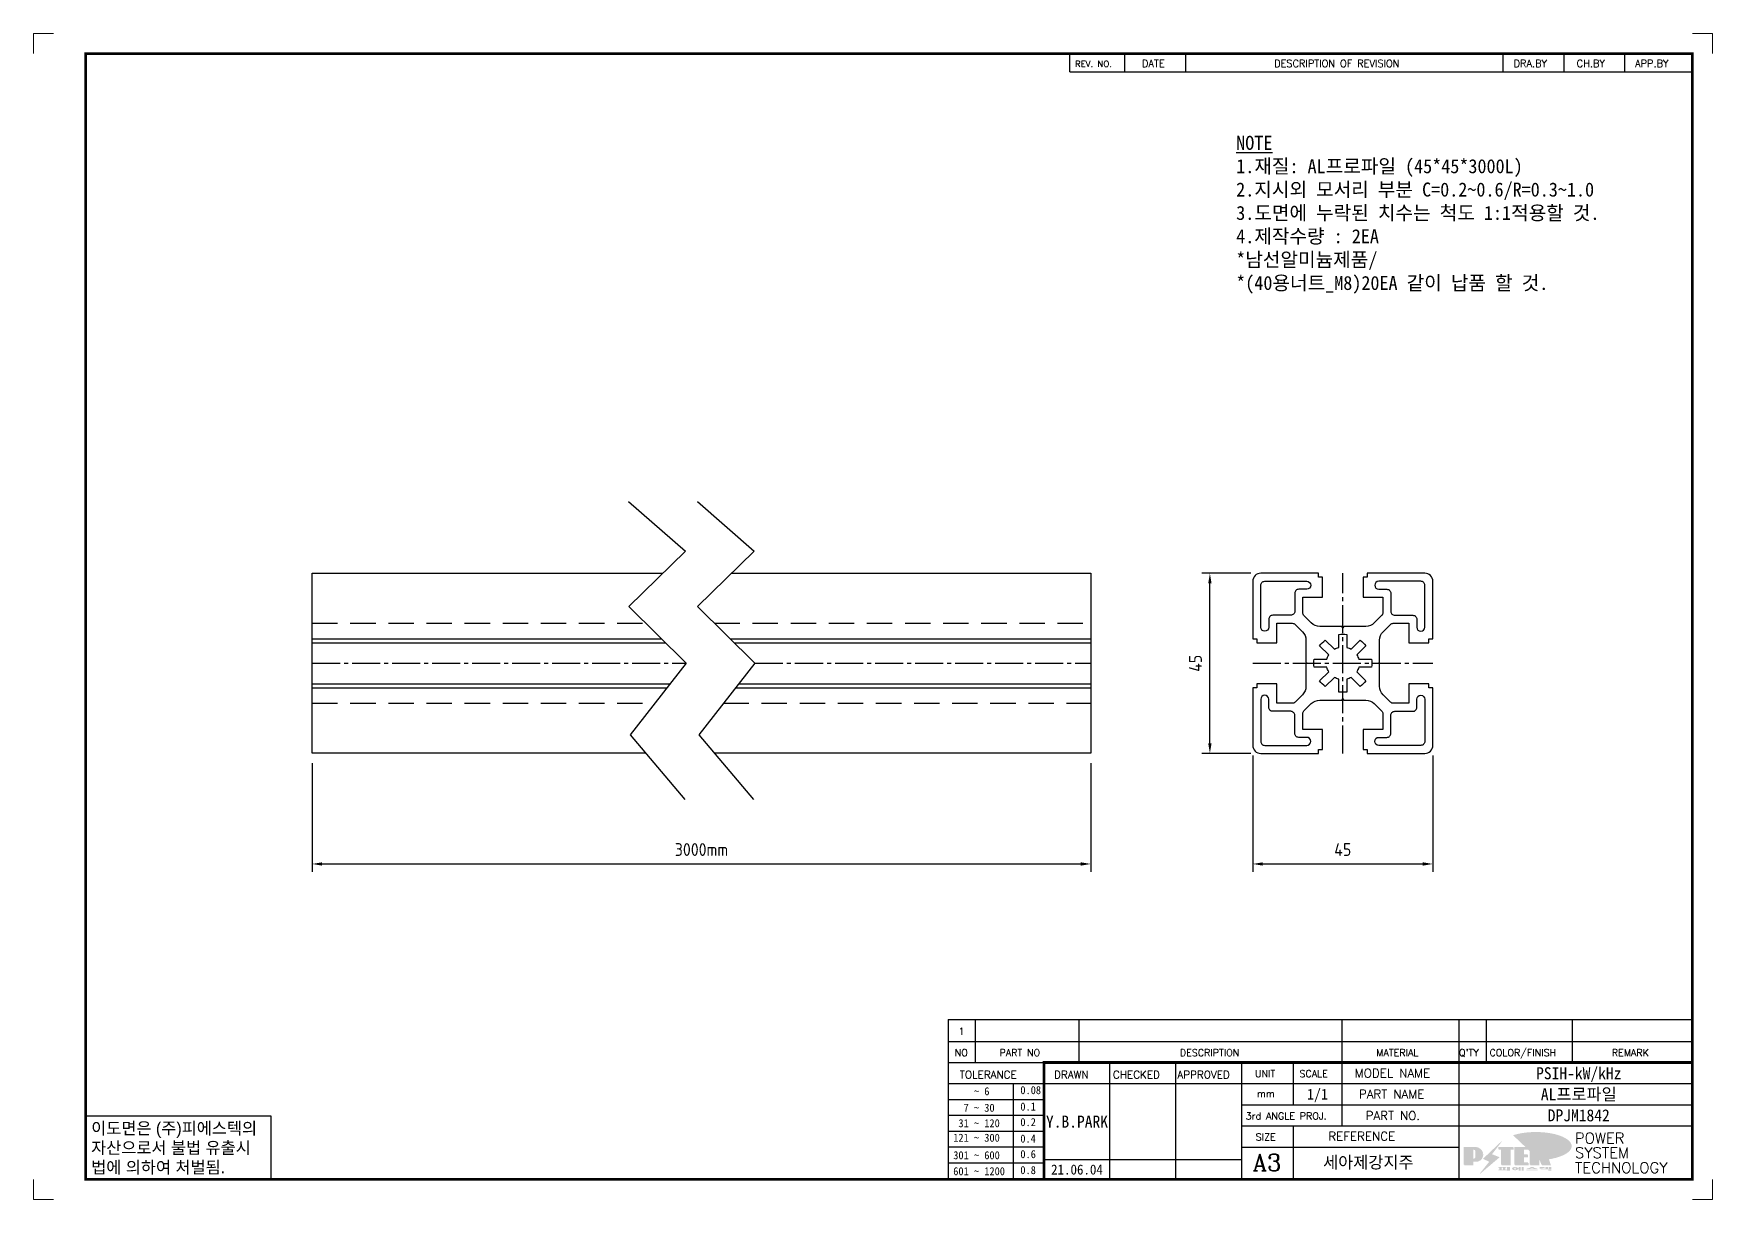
# Model space of a CAD drawing. Header units: millimetres. Extents: x 2584 to 14522, y 0 to 1456.
# Drawn here: x 14102 to 14521.5, y 0 to 291.3 of the extents above; entities that cross this region are included whole.
import ezdxf
from ezdxf.enums import TextEntityAlignment as Align

# ---------------------------------------------------------------- set-up
doc = ezdxf.new("R2010")
doc.units = ezdxf.units.MM
doc.linetypes.add('CENTER1', pattern=[10, 7, -1, 1, -1])
doc.linetypes.add('HIDDEN', pattern=[9.525, 6.35, -3.175])
doc.layers.add('FORMAT-1', color=7, linetype='Continuous')
doc.layers.add('line', color=3, linetype='Continuous')
doc.styles.add('h1', font='')
doc.styles.add('HAN', font='')
doc.styles.add('RC', font='ROMANC.SHX')
doc.styles.add('ROMANT', font='romant')
doc.styles.add('RT', font='ROMANT.SHX', dxfattribs={"oblique": 15})
doc.styles.get("Standard").update_dxf_attribs({"font": 'ISOCP.SHX', "bigfont": 'WHGTXT.SHX'})
doc.styles.get('h1').set_extended_font_data('New Gulim')
doc.styles.get('HAN').set_extended_font_data('GulimChe')
doc.dimstyles.new('PS-1', dxfattribs={"dimtxt": 3.2, "dimasz": 2.5, "dimexe": 2, "dimexo": 2.5, "dimgap": 2, "dimtad": 1, "dimtoh": 1, "dimrnd": 0.05, "dimzin": 12, "dimdsep": 46, "dimtxsty": 'Standard', "dimcen": 0, "dimclrt": 2, "dimazin": 3, "dimtfac": 1, "dimtofl": 0, "dimtmove": 0, "dimatfit": 3, "dimfxl": 0, "dimtolj": 1, "dimtzin": 0, "dimarcsym": 0})

# ---------------------------------------------------------------- blocks, each defined once
blk = doc.blocks.new('no3')
at = {"color": 180}
for p, q in [((0, 5.5), (0, 0)), ((0, 5.5), (186, 5.5)), ((6.79, 5.5), (6.79, 0)), ((32.74, 0.11), (32.74, 5.5)), ((98.4, 5.5), (98.4, 0)), ((127.61, 5.5), (127.61, 0)), ((134.43, 5.5), (134.43, 0)), ((155.98, 5.5), (155.98, 0))]:
    blk.add_line(p, q, dxfattribs=at)
at = {"color": 2, "style": 'HAN'}
for tag, p in [('PART-NO', (19.76, 2.75)), ('MATERIAL', (111.38, 2.75)), ("Q'TY", (131.02, 2.75)), ('COLOR/FINISH', (145.2, 2.75)), ('REMARK', (170.76, 2.75))]:
    blk.add_attdef(tag, text='', height=2.9, dxfattribs=at).set_placement(p, align=Align.MIDDLE_CENTER)
blk.add_attdef('DESCRIPTION', text='', height=2.9, dxfattribs=at).set_placement((34.51, 2.75), align=Align.MIDDLE_LEFT)
at = {"color": 2, "style": 'RT', "oblique": 15}
blk.add_attdef('NO', text='', height=1.74, dxfattribs=at).set_placement((3.38, 2.51), align=Align.MIDDLE_CENTER)
blk = doc.blocks.new('t3')
for p, q in [((0, 15.88), (46.25, 15.88)), ((0, 15.88), (0, 0)), ((46.25, 15.88), (46.25, 0)), ((0, 0), (46.25, 0))]:
    blk.add_line(p, q)
at = {"color": 1, "style": 'h1'}
for s, p in [('이도면은 (주)피에스텍의', (1.4, 11.29)), ('자산으로서 불법 유출시', (1.4, 6.41)), ('법에 의하여 처벌됨.', (1.4, 1.52))]:
    blk.add_text(s, height=3, dxfattribs=at).set_placement(p)
blk = doc.blocks.new('new LOGO')
at = {"layer": 'line'}
h = blk.add_hatch(color=1, dxfattribs=at)
h.paths.add_polyline_path([(41.5, 16.4), (54.3, 16.4, 1), (54.3, 82.9), (0, 82.9), (0, -0.1), (41.5, -0.1)])
h.paths.add_polyline_path([(41.5, 27.9), (41.5, 71.9), (43.6, 71.9, -0.414214), (54.6, 60.9), (54.6, 38.9, -0.414214), (43.6, 27.9)], flags=16)
h.paths.add_polyline_path([(214.7, 71.9), (227.5, 71.9), (227.5, 82.9), (159.7, 82.9), (159.7, 71.9), (172.5, 71.9), (172.5, -0.1), (214.7, -0.1)])
h.paths.add_polyline_path([(276, 37.4), (294.8, 37.4), (294.8, 49.1), (276, 49.1), (276, 71.9), (294.8, 71.9), (294.8, 82.9), (234.5, 82.9), (234.5, -0.1), (297, -0.1), (297, 10.9), (276, 10.9)])
h.paths.add_polyline_path([(347.2, 35.2), (359.7, -0.1), (400.5, -0.1), (379.6, 66.8), (399.7, 82.9), (380.6, 82.9), (347.2, 61.6), (347.2, 82.9), (305.5, 82.9), (305.5, -0.1), (347.2, -0.1)])
h = blk.add_hatch(color=250, dxfattribs=at)
h.paths.add_polyline_path([(44.5, 69.4), (46.6, 69.4, -0.129793), (52, 68, 0.221832), (43.6, 71.9), (41.5, 71.9), (41.5, 27.9), (43.6, 27.9, 0.02048), (44.5, 28)], flags=17)
h.paths.add_polyline_path([(44.5, 13.9), (57.3, 13.9, 0.72362), (77.1, 73.9, -0.679777), (54.3, 16.4), (41.5, 16.4), (41.5, -0.1), (3, -0.1), (3, -2.6), (44.5, -2.6)])
h.paths.add_polyline_path([(117.9, 14.2), (71.5, -44.4), (77.1, -39.6), (120.8, 15.6), (92, 28.9), (173.3, 106), (177.5, 111.4), (89.1, 27.6)])
h.paths.add_polyline_path([(162.7, 71.9), (162.7, 69.4), (172.5, 69.4), (172.5, 71.9)], flags=17)
h.paths.add_polyline_path([(217.7, 69.4), (230.5, 69.4), (230.5, 80.4), (227.5, 80.4), (227.5, 71.9), (214.7, 71.9), (214.7, -0.1), (175.5, -0.1), (175.5, -2.6), (217.7, -2.6)])
h.paths.add_polyline_path([(297.8, 46.6), (294.8, 46.6), (294.8, 37.4), (276, 37.4), (276, 10.9), (279, 10.9), (279, 34.9), (297.8, 34.9)])
h.paths.add_polyline_path([(300, 8.4), (297, 8.4), (297, -0.1), (237.5, -0.1), (237.5, -2.6), (300, -2.6)])
h.paths.add_polyline_path([(297.8, 80.4), (294.8, 80.4), (294.8, 71.9), (276, 71.9), (276, 49.1), (279, 49.1), (279, 69.4), (297.8, 69.4)])
h.paths.add_polyline_path([(350.2, 80.4), (347.2, 80.4), (347.2, 61.6), (350.2, 63.5)])
h.paths.add_polyline_path([(350.2, 26.7), (347.2, 35.2), (347.2, -0.1), (308.5, -0.1), (308.5, -2.6), (350.2, -2.6)])
h.paths.add_polyline_path([(402.7, 80.4), (396.5, 80.4), (379.6, 66.8), (400.5, -0.1), (361.8, -0.1), (362.7, -2.6), (403.5, -2.6), (382.6, 64.3)])
blk.add_hatch(color=5, dxfattribs=at).paths.add_polyline_path([(166.3, 35), (131, 49), (180.4, 112.7), (92, 28.9), (120.8, 15.6), (74.4, -43)])
h = blk.add_hatch(color=253, dxfattribs=at)
edge = h.paths.add_edge_path()
edge.add_ellipse((333.9, 86.4), major_axis=(-165.9, 0), ratio=0.39426, start_angle=111.51268, end_angle=334.46902)
edge.add_ellipse((314.1, 81.2), major_axis=(-153.7, 0), ratio=0.40699, start_angle=121.30662, end_angle=327.74369, ccw=False)
edge.add_line((394, 27.8), (394.7, 25.6))
h = blk.add_hatch(color=250, dxfattribs=at)
edge = h.paths.add_edge_path()
edge.add_ellipse((237.8, -17.6), major_axis=(-14.3, 0), ratio=0.526336, start_angle=192.2456, end_angle=269.07481)
edge.add_line((238.1, -10.1), (237.6, -10.1))
edge.add_ellipse((237.8, -17.6), major_axis=(-14.3, 0), ratio=0.526336, start_angle=270.92519, end_angle=449.07481)
edge.add_line((237.6, -25.1), (238.1, -25.1))
edge.add_ellipse((237.8, -17.6), major_axis=(-14.3, 0), ratio=0.526336, start_angle=450.92519, end_angle=527.7544)
edge.add_line((251.7, -19.2), (254.1, -19.2))
edge.add_line((254.1, -19.2), (254.1, -27.1))
edge.add_line((254.1, -27.1), (263.1, -27.1))
edge.add_line((263.1, -27.1), (263.1, -10.1))
edge.add_line((263.1, -10.1), (254.1, -10.1))
edge.add_line((254.1, -10.1), (254.1, -16))
edge.add_line((254.1, -16), (251.7, -16))
h.paths.add_polyline_path([(241, -16.4), (241, -18.7, -1), (234.4, -18.7), (234.4, -16.4, -1)], flags=16)
h.paths.add_polyline_path([(278.2, -10.1), (268.1, -10.1), (268.1, -27.1), (278.2, -27.1)])
h.paths.add_polyline_path([(310.3, -10.1), (310.3, -11.1, -0.157169), (289.3, -17.5), (294, -19.9, 0.128407), (316.3, -15.9, 0.128407), (338.6, -19.9), (343.3, -17.5, -0.157169), (322.2, -11.1), (322.2, -10.1)])
h.paths.add_polyline_path([(342.1, -25.1), (342.1, -22.3), (290.4, -22.3), (290.4, -25.1)])
h.paths.add_polyline_path([(352, -10.1), (352, -16.2, 0.414214), (354, -18.2), (378.7, -18.2), (378.7, -19.6), (390.2, -19.6), (390.2, -10.1), (378.7, -10.1), (378.7, -13.6), (374.7, -13.6), (374.7, -15.1), (378.7, -15.1), (378.7, -16.2), (364.7, -16.2), (364.7, -15.1), (371.2, -15.1), (371.2, -13.6), (364.7, -13.6), (364.7, -12.6), (374.7, -12.6), (374.7, -10.1)])
h.paths.add_polyline_path([(393.8, -10.1), (393.8, -19.6), (405, -19.6), (405, -10.1)])
h.paths.add_polyline_path([(405, -27.1), (405, -20.9), (356.8, -20.9), (356.8, -23), (391.8, -23), (391.8, -27.1)])
h.paths.add_polyline_path([(200.4, -10.1), (200.4, -22.3), (193.2, -22.3), (193.2, -12.6), (196.6, -12.6), (196.6, -10.1), (161, -10.1), (161, -12.6), (164.5, -12.6), (164.5, -22.3), (161, -22.3), (161, -25.1), (200.4, -25.1), (200.4, -27.1), (213.9, -27.1), (213.9, -10.1)])
h.paths.add_polyline_path([(182, -12.6), (175.6, -12.6), (175.6, -22.3), (182, -22.3)], flags=17)
blk = doc.blocks.new('format-3')
at = {"color": 3, "lineweight": 9}
for p, q in [((0, 286.3), (0, 291.3)), ((5, 291.3), (0, 291.3)), ((414.5, 291.3), (419.5, 291.3)), ((419.5, 286.3), (419.5, 291.3)), ((0, 5), (0, 0)), ((419.5, 5), (419.5, 0)), ((5, 0), (0, 0)), ((414.5, 0), (419.5, 0))]:
    blk.add_line(p, q, dxfattribs=at)
at = {"color": 180}
for p, q in [((258.97, 281.75), (258.97, 286.3)), ((272.71, 281.75), (272.71, 286.3)), ((287.94, 281.75), (287.94, 286.3)), ((367.22, 281.75), (367.22, 286.3)), ((382.45, 281.75), (382.45, 286.3)), ((397.61, 281.75), (397.61, 286.3)), ((258.97, 281.75), (414.5, 281.75)), ((228.5, 39.49), (228.5, 5)), ((228.5, 39.49), (414.5, 39.49)), ((235.29, 39.49), (235.29, 34.21)), ((261.24, 34.21), (261.24, 39.49)), ((326.9, 39.49), (326.9, 34.21)), ((356.11, 39.49), (356.11, 34.21)), ((362.93, 39.49), (362.93, 34.21)), ((384.48, 39.49), (384.48, 34.21)), ((228.5, 34.21), (252.48, 34.21)), ((268.96, 5), (268.96, 34.21)), ((285.45, 5), (285.45, 34.21)), ((301.94, 5), (301.94, 34.21)), ((314.72, 34.21), (314.72, 23.65)), ((326.9, 34.21), (326.9, 18.37)), ((356.11, 34.21), (356.11, 5)), ((228.5, 28.93), (252.48, 28.93)), ((244.89, 5.23), (244.89, 28.93)), ((252.48, 28.93), (414.5, 28.93)), ((228.5, 24.98), (252.48, 24.98)), ((228.5, 21.03), (252.48, 21.03)), ((301.94, 23.65), (414.5, 23.65)), ((228.5, 17.08), (252.48, 17.08)), ((301.94, 18.37), (414.5, 18.37)), ((314.72, 18.37), (314.72, 5)), ((228.5, 13.13), (252.48, 13.13)), ((301.94, 13.09), (356.11, 13.09)), ((228.5, 9.18), (252.48, 9.18)), ((252.48, 9.95), (301.94, 9.95))]:
    blk.add_line(p, q, dxfattribs=at)
at = {"const_width": 0.7}
blk.add_lwpolyline([(252.48, 5), (252.48, 34.21), (414.5, 34.21)], dxfattribs=at)
at = {"layer": 'FORMAT-1', "const_width": 0.7}
blk.add_lwpolyline([(13, 5), (13, 286.3), (414.5, 286.3), (414.5, 5)], close=True, dxfattribs=at)
blk.add_blockref('t3', (13, 5))
at = {"xscale": 0.05400000000000027, "yscale": 0.05400000000000027, "zscale": 0.05400000000000027}
blk.add_blockref('new LOGO', (357.35, 8.65), dxfattribs=at)
at = {"color": 2}
for s, height, style, p in [('REV. NO.', 1.56, 'RC', (260.23, 282.95)), ('DATE', 1.788, 'RC', (276.95, 282.94)), ('DESCRIPTION OF REVISION', 1.7875, 'RC', (309.98, 282.94)), ('DRA.BY', 1.788, 'RC', (369.83, 282.94)), ('CH.BY', 1.788, 'RC', (385.59, 282.94)), ('APP.BY', 1.788, 'RC', (400.18, 282.94)), ('COLOR/FINISH', 1.7424, 'RC', (363.8, 35.83)), ('NO', 1.742, 'RC', (230.16, 35.83)), ('PART NO', 1.742, 'RC', (241.36, 35.83)), ('DESCRIPTION', 1.7424, 'RC', (286.43, 35.83)), ('MATERIAL', 1.742, 'RC', (335.52, 35.83)), ("Q'TY", 1.742, 'RC', (356.17, 35.83)), ('REMARK', 1.742, 'RC', (394.37, 35.83)), (' TOLERANCE', 1.9, 'RC', (230.11, 30.22)), ('DRAWN', 1.9, 'RC', (255, 30.22)), ('CHECKED', 1.9, 'RC', (269.71, 30.22)), ('APPROVED', 1.9, 'RC', (285.8, 30.22)), ('UNIT', 1.742, 'RC', (305.19, 30.55)), ('SCALE', 1.742, 'RC', (316.32, 30.55)), ('MODEL NAME', 2.178, 'RC', (330.12, 30.46)), ('    ~ 6', 2, 'HAN', (229.8, 26.03)), ('0.08', 2, 'HAN', (246.57, 26.31)), ('mm', 1.742, 'RC', (305.67, 25.56)), ('PART NAME', 2.178, 'RC', (331.17, 25.24)), ('  7 ~ 30', 2, 'HAN', (229.8, 21.91)), ('0.1', 2, 'HAN', (246.57, 22.2)), ('3rd ANGLE PROJ.', 1.7424, 'RC', (302.87, 19.97)), ('PART NO.', 2.178, 'RC', (332.84, 19.85)), (' 31 ~ 120', 2, 'HAN', (229.8, 18.04)), ('0.2', 2, 'HAN', (246.57, 18.32)), ('REFERENCE', 2.178, 'RC', (323.52, 14.69)), ('121 ~ 300', 2, 'HAN', (229.8, 14.42)), ('0.4', 2, 'HAN', (246.57, 14.2)), ('SIZE', 1.742, 'RC', (305.39, 14.71)), ('301 ~ 600', 2, 'HAN', (229.8, 10.04)), ('0.6', 2, 'HAN', (246.57, 10.32)), ('601 ~ 1200', 2, 'HAN', (229.8, 6.05)), ('0.8', 2, 'HAN', (246.57, 6.33))]:
    blk.add_text(s, height=height, dxfattribs=dict(at, style=style)).set_placement(p)
at = {"style": 'ROMANT'}
for s, p in [('POWER', (385.15, 13.96)), ('SYSTEM', (385.15, 10.31)), ('TECHNOLOGY', (385.15, 6.56))]:
    blk.add_text(s, height=2.7, dxfattribs=at).set_placement(p)
at = {"color": 2, "lineweight": 25, "style": 'RC'}
blk.add_text('A3', height=4.182, dxfattribs=at).set_placement((304.61, 7.14))
at = {"style": 'HAN'}
for tag, height, p in [('MODEL-NAME', 3, (386.1, 31.53)), ('SCALE', 2.7, (320.81, 26.29)), ('PART-NAME', 3, (386.1, 26.29)), ('CH-BY', 3, (277.21, 19.44)), ('PART-NO', 3, (386.1, 21.01)), ('DRA-BY', 3, (260.72, 19.44)), ('APP-BY', 3, (293.7, 19.44)), ('DRA-DATE', 2.5, (260.72, 7.47)), ('CH-DATE', 2.5, (277.21, 7.47)), ('APP-DATE', 2.5, (293.7, 7.47)), ('관련업체', 3, (333.52, 9.26))]:
    blk.add_attdef(tag, text='', height=height, dxfattribs=at).set_placement(p, align=Align.MIDDLE_CENTER)
blk = doc.blocks.new('A$C27F03A4E')
at = {"color": 1, "linetype": 'CENTER1'}
for p, q in [((0, -22.51), (0, 22.49)), ((22.5, 0), (-22.5, 0))]:
    blk.add_line(p, q, dxfattribs=at)
for points in [[(-21.5, 5.09), (-21.5, 6.09), (-22.5, 6.09), (-22.5, 20.49, -0.414214), (-20.5, 22.49), (-6.1, 22.49), (-6.1, 21.49), (-5.1, 21.49), (-5.1, 16.49), (-10, 16.49), (-10, 12.61, 0.198912), (-9.71, 11.9), (-7.88, 10.07, 0.198912), (-5.76, 9.19), (-0.25, 9.19), (0, 8.89), (0.25, 9.19), (5.76, 9.19, 0.198912), (7.88, 10.07), (9.71, 11.9, 0.198912), (10, 12.61), (10, 16.49), (5.1, 16.49), (5.1, 21.49), (6.1, 21.49), (6.1, 22.49), (20.5, 22.49, -0.414214), (22.5, 20.49), (22.5, 6.09), (21.5, 6.09), (21.5, 5.09), (16.5, 5.09), (16.5, 9.99), (12.61, 9.99, 0.198912), (11.91, 9.7), (10.08, 7.87, 0.198912), (9.2, 5.75), (9.2, 0.24), (8.9, -0.01), (9.2, -0.26), (9.2, -5.76, 0.198912), (10.08, -7.88), (11.91, -9.71, 0.198912), (12.61, -10.01), (16.5, -10.01), (16.5, -5.11), (21.5, -5.11), (21.5, -6.11), (22.5, -6.11), (22.5, -20.51, -0.414214), (20.5, -22.51), (6.1, -22.51), (6.1, -21.51), (5.1, -21.51), (5.1, -16.51), (10, -16.51), (10, -12.62, 0.198912), (9.71, -11.91), (7.88, -10.08, 0.198912), (5.76, -9.21), (0.25, -9.21), (0, -8.91), (-0.25, -9.21), (-5.76, -9.21, 0.198912), (-7.88, -10.08), (-9.71, -11.91, 0.198912), (-10, -12.62), (-10, -16.51), (-5.1, -16.51), (-5.1, -21.51), (-6.1, -21.51), (-6.1, -22.51), (-20.5, -22.51, -0.414214), (-22.5, -20.51), (-22.5, -6.11), (-21.5, -6.11), (-21.5, -5.11), (-16.5, -5.11), (-16.5, -10.01), (-12.61, -10.01, 0.198912), (-11.91, -9.71), (-10.08, -7.88, 0.198912), (-9.2, -5.76), (-9.2, -0.26), (-8.9, -0.01), (-9.2, 0.24), (-9.2, 5.75, 0.198912), (-10.08, 7.87), (-11.91, 9.7, 0.198912), (-12.61, 9.99), (-16.5, 9.99), (-16.5, 5.09)], [(-18.5, 8.99, -1), (-20.5, 8.99), (-20.5, 19.49, -0.414214), (-19.5, 20.49), (-9, 20.49, -1), (-9, 18.49), (-11, 18.49, 0.414214), (-12, 17.49), (-12, 12.99, -0.414214), (-13, 11.99), (-17.5, 11.99, 0.414214), (-18.5, 10.99)], [(18.5, 8.99, 1), (20.5, 8.99), (20.5, 19.49, 0.414214), (19.5, 20.49), (9, 20.49, 1), (9, 18.49), (11, 18.49, -0.414214), (12, 17.49), (12, 12.99, 0.414214), (13, 11.99), (17.5, 11.99, -0.414214), (18.5, 10.99)], [(4.37, 5.78), (2.1, 3.51, 0.073286), (1, 3.97), (1, 7.18, 0.069297), (-1, 7.18), (-1, 3.97, 0.073286), (-2.1, 3.51), (-4.37, 5.78, 0.069297), (-5.78, 4.37), (-3.52, 2.1, 0.073286), (-3.98, 0.99), (-7.18, 0.99, 0.069297), (-7.18, -1.01), (-3.98, -1.01, 0.073286), (-3.52, -2.11), (-5.78, -4.38, 0.069297), (-4.37, -5.79), (-2.1, -3.52, 0.073286), (-1, -3.98), (-1, -7.19, 0.069297), (1, -7.19), (1, -3.98, 0.073286), (2.1, -3.52), (4.37, -5.79, 0.069297), (5.78, -4.38), (3.52, -2.11, 0.073286), (3.98, -1.01), (7.18, -1.01, 0.069297), (7.18, 0.99), (3.98, 0.99, 0.073286), (3.52, 2.1), (5.78, 4.37, 0.069297)], [(-18.5, -9.01, 1), (-20.5, -9.01), (-20.5, -19.51, 0.414214), (-19.5, -20.51), (-9, -20.51, 1), (-9, -18.51), (-11, -18.51, -0.414214), (-12, -17.51), (-12, -13.01, 0.414214), (-13, -12.01), (-17.5, -12.01, -0.414214), (-18.5, -11.01)], [(18.5, -9.01, -1), (20.5, -9.01), (20.5, -19.51, -0.414214), (19.5, -20.51), (9, -20.51, -1), (9, -18.51), (11, -18.51, 0.414214), (12, -17.51), (12, -13.01, -0.414214), (13, -12.01), (17.5, -12.01, 0.414214), (18.5, -11.01)]]:
    blk.add_lwpolyline(points, format="xyb", close=True)
blk = doc.blocks.new('*D357')
at = {"color": 0, "lineweight": -2}
for p, q in [((14171.65, 108.97), (14171.65, 81.82)), ((14366.22, 108.97), (14366.22, 81.82)), ((14174.15, 83.82), (14363.72, 83.82))]:
    blk.add_line(p, q, dxfattribs=at)
at = {"color": 0}
for points in [[(14174.15, 84.23), (14174.15, 83.4), (14171.65, 83.82)], [(14363.72, 84.23), (14363.72, 83.4), (14366.22, 83.82)]]:
    blk.add_solid(points, dxfattribs=at)
at = {"layer": 'Defpoints', "color": 0}
for p in [(14171.65, 111.47), (14366.22, 111.47), (14366.22, 83.82)]:
    blk.add_point(p, dxfattribs=at)
at = {"color": 2, "insert": (14268.94, 87.42), "char_height": 3.2, "attachment_point": 5}
blk.add_mtext('\\A1;3000mm', dxfattribs=at)
blk = doc.blocks.new('*D358')
at = {"color": 0, "lineweight": -2}
for p, q in [((14406.68, 110.96), (14406.68, 81.82)), ((14451.68, 110.96), (14451.68, 81.82)), ((14409.18, 83.82), (14449.18, 83.82))]:
    blk.add_line(p, q, dxfattribs=at)
at = {"color": 0}
for points in [[(14409.18, 84.23), (14409.18, 83.4), (14406.68, 83.82)], [(14449.18, 84.23), (14449.18, 83.4), (14451.68, 83.82)]]:
    blk.add_solid(points, dxfattribs=at)
at = {"layer": 'Defpoints', "color": 0}
for p in [(14406.68, 113.46), (14451.68, 113.46), (14451.68, 83.82)]:
    blk.add_point(p, dxfattribs=at)
at = {"color": 2, "insert": (14429.18, 87.42), "char_height": 3.2, "attachment_point": 5}
blk.add_mtext('\\A1;45', dxfattribs=at)
blk = doc.blocks.new('*D359')
at = {"color": 0, "lineweight": -2}
for p, q in [((14406.18, 156.46), (14393.97, 156.46)), ((14395.97, 113.96), (14395.97, 153.96)), ((14406.18, 111.46), (14393.97, 111.46))]:
    blk.add_line(p, q, dxfattribs=at)
at = {"color": 0}
for points in [[(14395.56, 153.96), (14396.39, 153.96), (14395.97, 156.46)], [(14395.56, 113.96), (14396.39, 113.96), (14395.97, 111.46)]]:
    blk.add_solid(points, dxfattribs=at)
at = {"layer": 'Defpoints', "color": 0}
for p in [(14395.97, 156.46), (14408.68, 156.46), (14408.68, 111.46)]:
    blk.add_point(p, dxfattribs=at)
at = {"color": 2, "insert": (14392.37, 133.96), "char_height": 3.2, "attachment_point": 5, "rotation": 90}
blk.add_mtext('\\A1;45', dxfattribs=at)

msp = doc.modelspace()

# ---------------------------------------------------------------- linework, layer by layer
for p, q in [((14250.717, 174.355), (14264.929, 161.994)), ((14267.9, 174.355), (14282.112, 161.994)), ((14264.929, 161.994), (14250.745, 148.15)), ((14282.112, 161.994), (14267.928, 148.15)), ((14250.745, 148.15), (14265.119, 133.966)), ((14267.928, 148.15), (14282.302, 133.966)), ((14171.651, 140.061), (14258.943, 140.061)), ((14171.651, 139.061), (14259.956, 139.061)), ((14276.126, 140.061), (14366.224, 140.061)), ((14277.139, 139.061), (14366.224, 139.061)), ((14265.119, 133.966), (14251.076, 116.12)), ((14282.302, 133.966), (14268.259, 116.12)), ((14171.651, 128.861), (14261.102, 128.861)), ((14171.651, 127.861), (14260.315, 127.861)), ((14277.498, 127.861), (14366.224, 127.861)), ((14278.285, 128.861), (14366.224, 128.861)), ((14251.076, 116.12), (14264.789, 99.94)), ((14268.259, 116.12), (14281.972, 99.94))]:
    msp.add_line(p, q)
at = {"color": 2, "linetype": 'HIDDEN'}
for p, q in [((14171.651, 143.961), (14254.991, 143.961)), ((14272.174, 143.961), (14366.224, 143.961)), ((14171.651, 123.961), (14257.246, 123.961)), ((14274.429, 123.961), (14366.224, 123.961))]:
    msp.add_line(p, q, dxfattribs=at)
at = {"color": 1, "linetype": 'CENTER1'}
for p, q in [((14171.651, 133.966), (14265.119, 133.966)), ((14282.302, 133.966), (14366.224, 133.966))]:
    msp.add_line(p, q, dxfattribs=at)
for points in [[(14255.021, 111.466), (14171.651, 111.466), (14171.651, 156.466), (14259.265, 156.466)], [(14276.448, 156.466), (14366.224, 156.466), (14366.224, 111.466), (14272.203, 111.466)]]:
    msp.add_lwpolyline(points)

# ---------------------------------------------------------------- block references
msp.add_blockref('format-3', (14102.044, 0, 0)).add_auto_attribs({'DRA-DATE': '21.06.04', 'DRA-BY': 'Y.B.PARK', 'MODEL-NAME': 'PSIH-kW/kHz', 'PART-NAME': 'AL프로파일', 'PART-NO': 'DPJM1842', 'SCALE': '1/1', '관련업체': '세아제강지주'})
at = {"xscale": -1}
msp.add_blockref('A$C27F03A4E', (14429.181, 133.966), dxfattribs=at)
ref = msp.add_blockref('no3', (14330.544, 39.494, 0))
ref.add_attrib('NO', '1', dxfattribs={"color": 2, "height": 1.74, "style": 'RT'}).set_placement((14333.928, 42.001, 0), align=Align.MIDDLE_CENTER)

# ---------------------------------------------------------------- texts
at = {"color": 2, "insert": (14402.551, 265.751, 0), "char_height": 3.5, "attachment_point": 1, "style": 'HAN'}
msp.add_mtext_dynamic_manual_height_columns('{\\LNOTE\\P}1.재질: AL프로파일 (45*45*3000L)\\P2.지시외 모서리 부분 C=0.2~0.6/R=0.3~1.0\\P3.도면에 누락된 치수는 척도 1:1적용할 것.\\P{\\C1;4.제작수량 : 2EA\\P*남선알미늄제품/\\P*(40용너트_M8)20EA 같이 납품 할 것.}', width=452.3112, gutter_width=769.295, heights=[140.408], dxfattribs=at)

# ---------------------------------------------------------------- dimensions: what is measured, and where the dimension line sits
dim = msp.add_linear_dim(base=(14395.975, 156.461), p1=(14408.681, 111.461), p2=(14408.681, 156.461), angle=90, dimstyle='PS-1')
dim.commit()
dim.dimension.update_dxf_attribs({"geometry": '*D359', "text_midpoint": (14392.375, 133.961)})
dim = msp.add_linear_dim(base=(14451.681, 83.818), p1=(14406.681, 113.461), p2=(14451.681, 113.461), dimstyle='PS-1')
dim.commit()
dim.dimension.update_dxf_attribs({"geometry": '*D358', "text_midpoint": (14429.181, 87.418)})
dim = msp.add_linear_dim(base=(14366.224, 83.818), p1=(14171.651, 111.466), p2=(14366.224, 111.466), text='3000mm', dimstyle='PS-1')
dim.commit()
dim.dimension.update_dxf_attribs({"geometry": '*D357', "text_midpoint": (14268.937, 87.418)})

doc.saveas('drawing.dxf')
